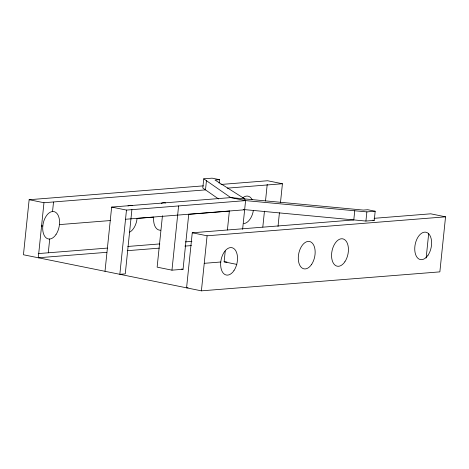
<?xml version="1.0" encoding="UTF-8"?>
<svg xmlns="http://www.w3.org/2000/svg" width="469" height="469" viewBox="0 0 469 469"><rect width="100%" height="100%" fill="white"/><g stroke="black" fill="none" stroke-linecap="round" stroke-linejoin="round"><path stroke-width="0.7" d="M203.435 185.853L29.137 199.718L23.45 254.767L201.4 290.844L439.863 271.868L445.55 216.825L430.718 213.817L374.086 218.32M206.448 180.7L205.498 189.875L43.969 202.725L38.282 257.774L106.826 252.316M48.284 252.791L49.702 239.026M52.546 211.501L53.519 202.086M105.009 271.299L111.651 207.075L230.754 197.601L363.293 210.083L367.772 209.725L375.188 211.226L374.239 220.401L365.92 221.063L243.223 209.496M375.188 211.226L366.869 211.888L245.586 200.609L126.478 210.083L119.841 274.306L125.264 273.878L131.9 209.655M162.45 215.728L157.133 267.154L171.965 270.162L183.057 269.276L188.743 214.227M171.965 270.162L178.601 205.938M354.74 210.763L353.79 219.938L192.261 232.788L186.574 287.837L188.034 287.72M219.111 183.191L219.48 179.662L212.064 178.156L203.745 178.818L202.796 187.993L218.542 198.944M201.4 290.844L207.093 235.796L445.55 216.825M236.827 264.399L224.118 261.825L225.243 250.962M227.412 229.957L229.359 211.12M242.614 229.341L245.586 200.609L244.331 198.616L214.995 180.02L219.48 179.662M262.804 227.102L264.452 211.167M265.501 201.025L267.224 184.37M278.011 226.486L279.43 212.727M280.48 202.585L282.426 183.754L267.6 180.747L220.934 184.458M365.92 221.063L366.869 211.888M426.157 257.997L428.701 233.374M227.242 188.145L282.426 183.754M125.528 219.258L244.636 209.784M41.372 226.04L42.808 225.929M59.446 224.604L110.279 220.559M188.438 214.345L229.669 211.062M38.218 253.594L107.337 248.089M127.756 246.465L159.835 243.915M185.355 241.887L191.915 241.365M127.246 250.692L159.331 248.142M184.856 246.114L191.416 245.586M204.25 263.32L220.758 262.001M224.118 261.825L226.978 262.036M372.89 220.131L374.239 220.401M245.586 200.609L230.754 197.601L203.745 178.818M111.651 207.075L126.478 210.083M29.137 199.718L43.969 202.725M192.261 232.788L207.093 235.796M181.644 268.989L183.057 269.276M160.615 230.203A13.959 8.131 -78.5 0 1 153.721 217.106L137.083 218.425A13.959 8.131 -78.5 0 1 129.544 232.214M161.26 203.323A13.959 8.131 -78.5 0 1 165.563 202.977M127.984 205.967A13.959 8.131 -78.5 0 1 132.293 205.627M242.813 197.777A13.959 8.131 -78.5 0 1 252.105 199.624M253.342 210.604A13.959 8.131 -78.5 0 1 243.798 223.584M311.592 264.428A13.959 8.131 -78.5 0 0 310.244 241.699A13.959 8.131 -78.5 0 0 298.313 259.369A13.959 8.131 -78.5 0 0 311.592 264.428M344.867 261.784A13.959 8.131 -78.5 0 0 343.519 239.055A13.959 8.131 -78.5 0 0 331.589 256.719A13.959 8.131 -78.5 0 0 344.867 261.784M233.955 270.607A13.959 8.131 -78.5 0 0 232.606 247.878A13.959 8.131 -78.5 0 0 220.676 265.542A13.959 8.131 -78.5 0 0 233.955 270.607M428.05 255.165A13.959 8.131 -78.5 0 0 426.702 232.436A13.959 8.131 -78.5 0 0 414.772 250.1A13.959 8.131 -78.5 0 0 428.05 255.165M56.004 234.529A13.959 8.131 -78.5 0 0 54.65 211.8A13.959 8.131 -78.5 0 0 42.726 229.47A13.959 8.131 -78.5 0 0 56.004 234.529"/></g></svg>
